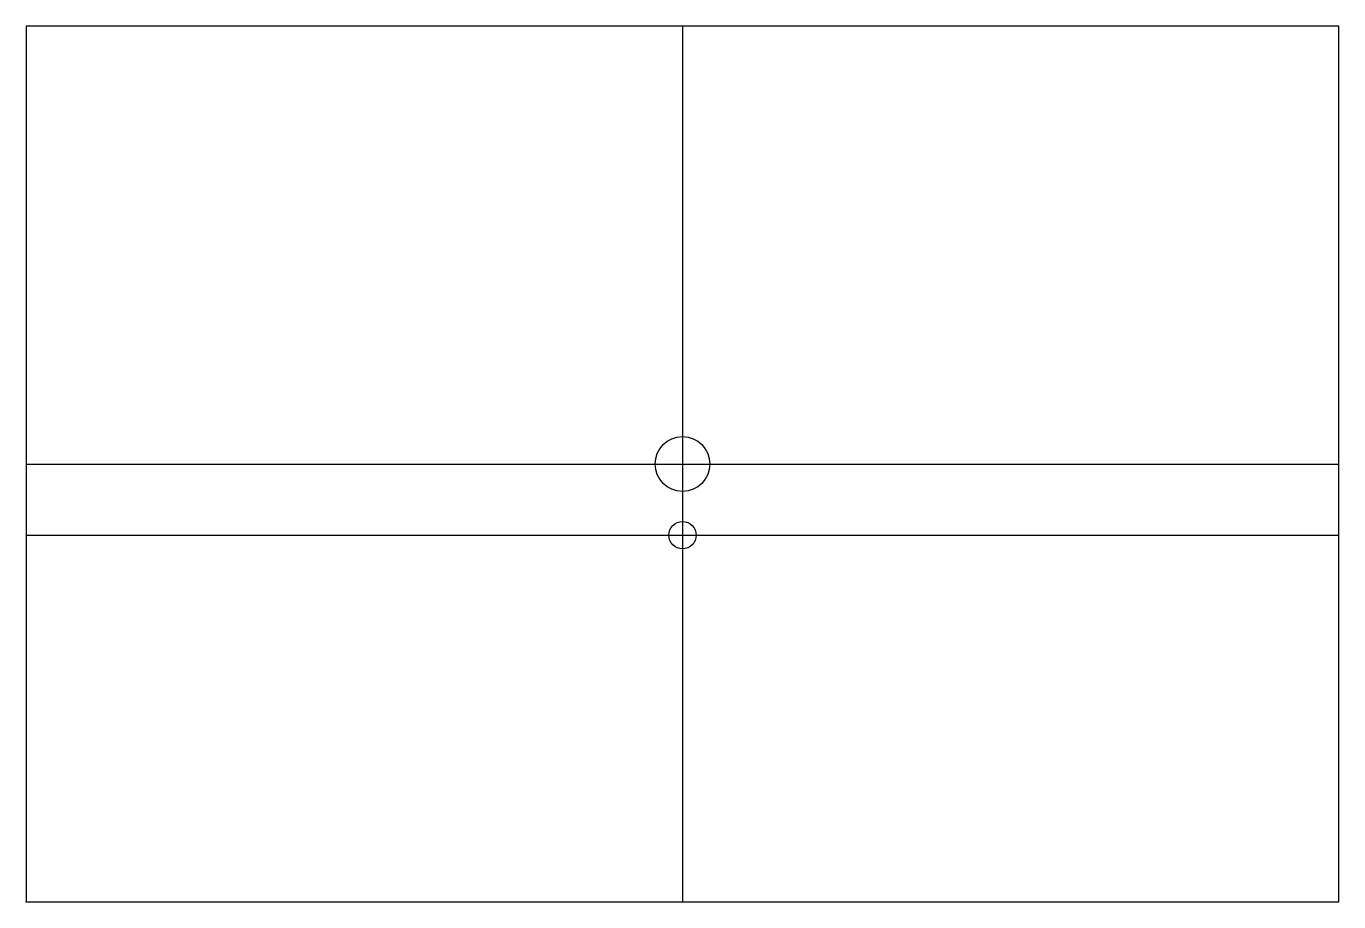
# Model space of a CAD drawing. Header units: millimetres. Extents: x 0 to 240, y 0 to 160.
import ezdxf

# ---------------------------------------------------------------- set-up
doc = ezdxf.new("R2010")
doc.units = ezdxf.units.MM
doc.header["$MEASUREMENT"] = 0
doc.layers.add('Lid Drill Marks v1_Sketch1', color=7, linetype='Continuous')

msp = doc.modelspace()

# ---------------------------------------------------------------- linework, layer by layer
at = {"layer": 'Lid Drill Marks v1_Sketch1'}
for p, q in [((240, 160), (0, 160)), ((0, 160), (0, 0)), ((120, 160), (120, 0)), ((240, 0), (240, 160)), ((0, 80), (240, 80)), ((0, 67), (240, 67)), ((0, 0), (240, 0))]:
    msp.add_line(p, q, dxfattribs=at)
for centre, radius in [((120, 80), 5), ((120, 67), 2.5)]:
    msp.add_circle(centre, radius, dxfattribs=at)
msp.add_point((0, 0), dxfattribs=at)

doc.saveas('drawing.dxf')
